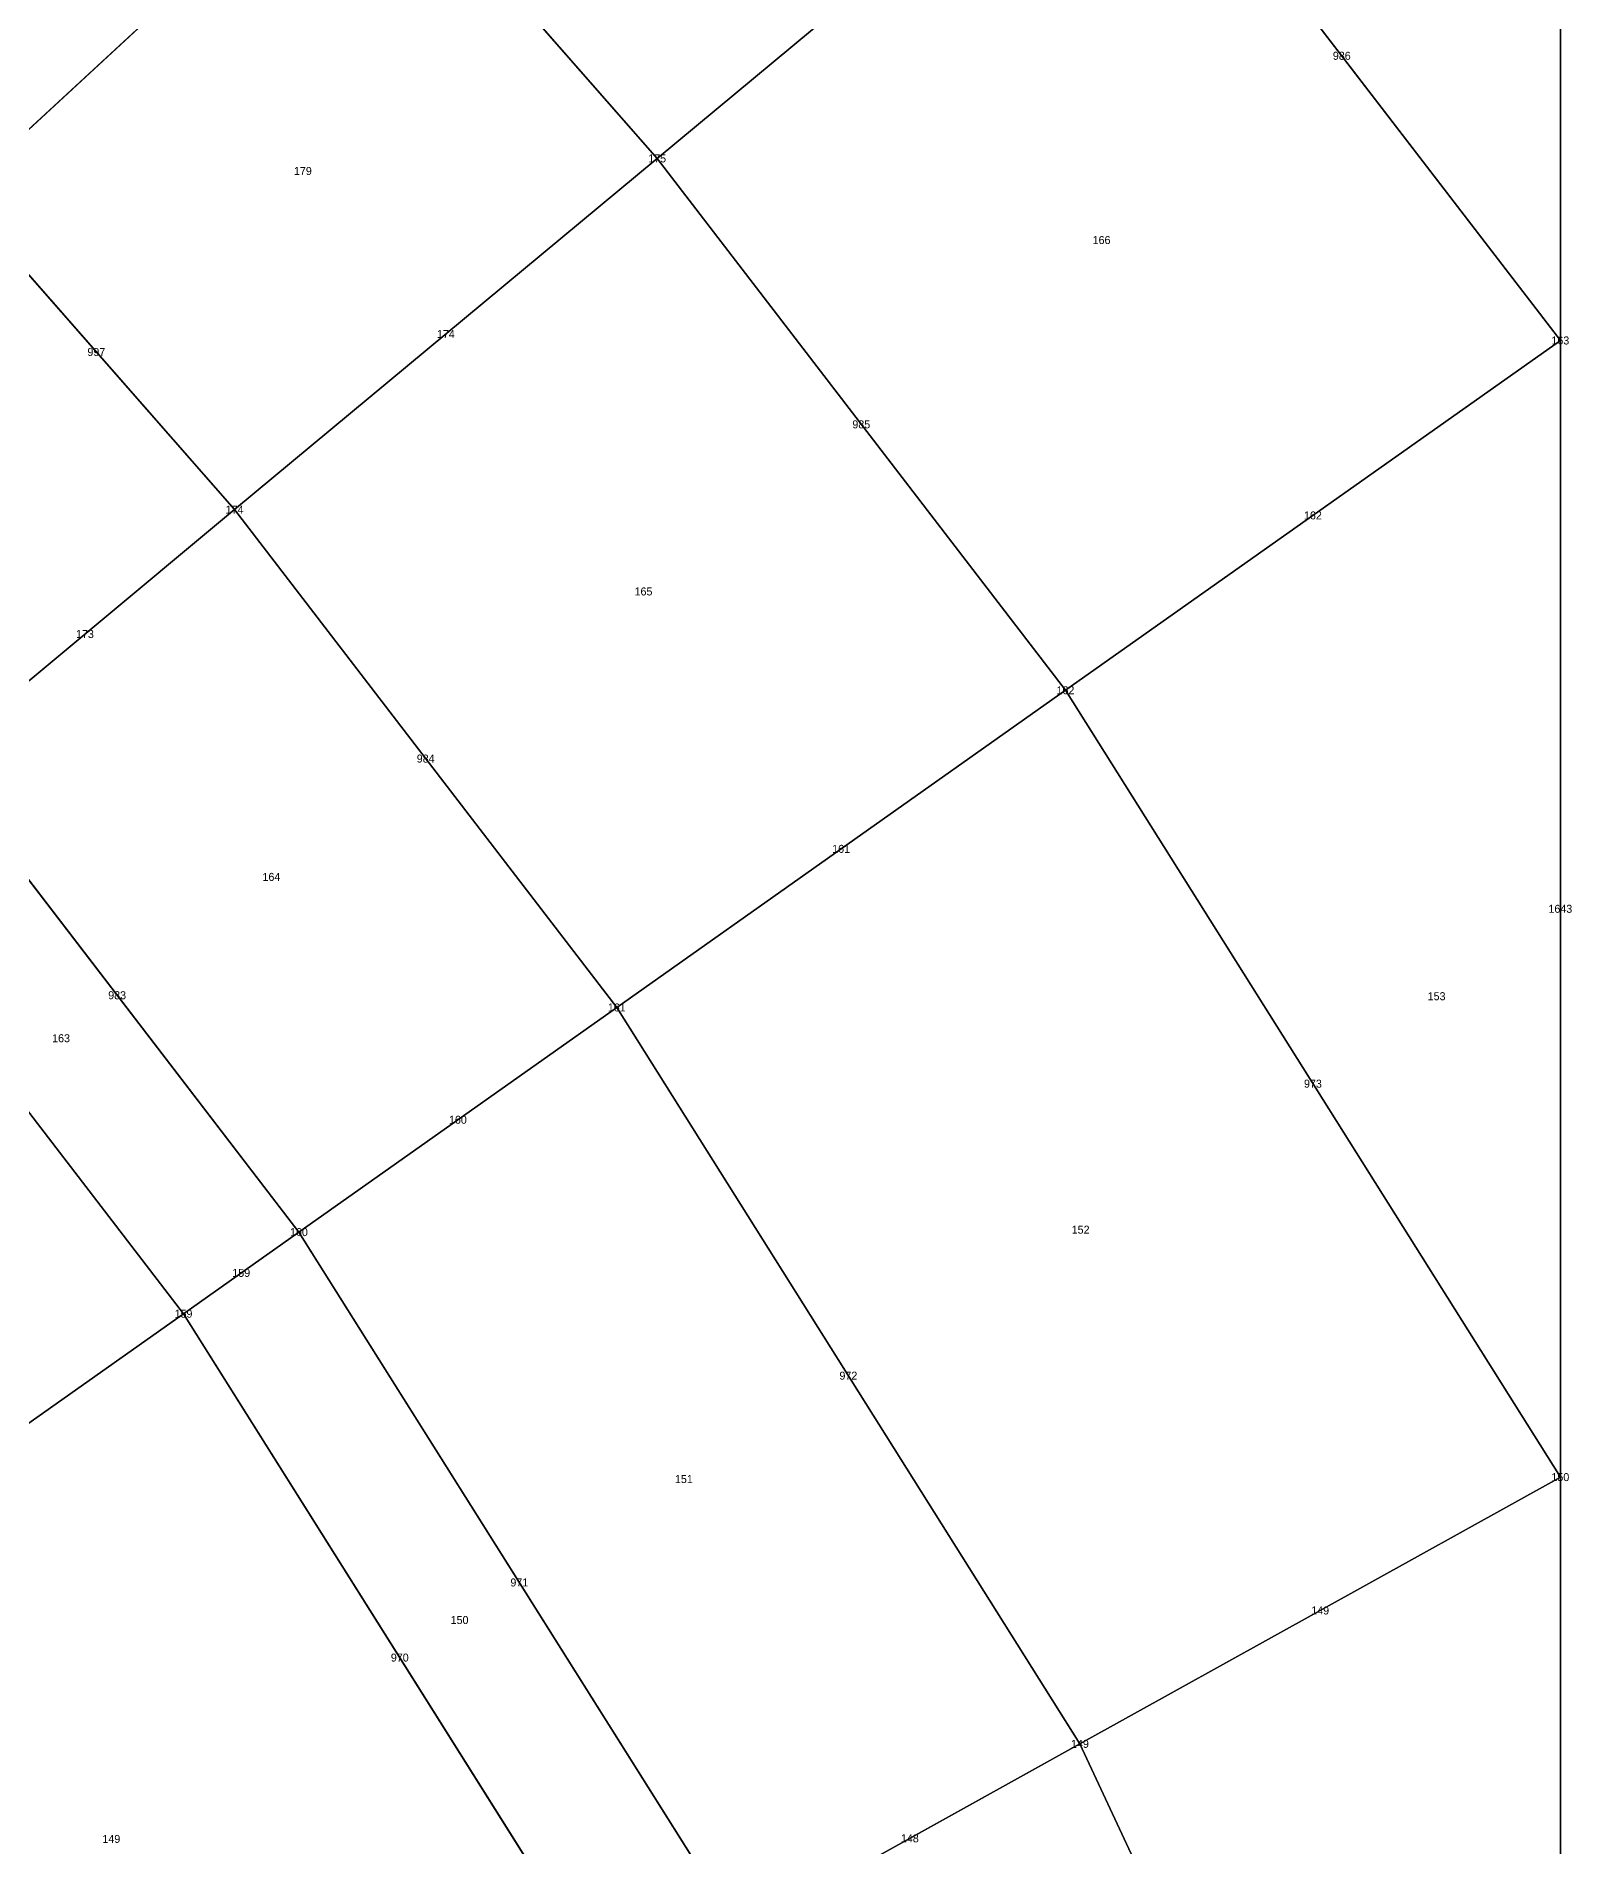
# Model space of a CAD drawing. Header units: metres. Extents: x -1.88 to 1.88, y -1.88 to 1.88.
# Drawn here: x 1.4941 to 1.8779, y 0.9493 to 1.4019 of the extents above; entities that cross this region are included whole.
import ezdxf
from ezdxf.enums import TextEntityAlignment as Align

# ---------------------------------------------------------------- set-up
doc = ezdxf.new("R2010")
doc.units = ezdxf.units.M

msp = doc.modelspace()

# ---------------------------------------------------------------- linework, layer by layer
at = {"layer": 'BRANCHES'}
for p, q in [((1.875, 1.32583, 1.32583), (1.875, 1.55901, 1.04169)), ((1.6493, 1.37134, 1.55901), (1.76576, 1.46817, 1.32583)), ((1.875, 1.32583, 1.32583), (1.76576, 1.46817, 1.32583)), ((1.4746, 1.36236, 1.73227), (1.57548, 1.45555, 1.55901)), ((1.6493, 1.37134, 1.55901), (1.57548, 1.45555, 1.55901)), ((1.5437, 1.28354, 1.73227), (1.6493, 1.37134, 1.55901)), ((1.75133, 1.23838, 1.55901), (1.6493, 1.37134, 1.55901)), ((1.5437, 1.28354, 1.73227), (1.4746, 1.36236, 1.73227)), ((1.75133, 1.23838, 1.55901), (1.875, 1.32583, 1.32583)), ((1.875, 1.04169, 1.55901), (1.875, 1.32583, 1.32583)), ((1.46892, 1.22136, 1.83897), (1.5437, 1.28354, 1.73227)), ((1.6392, 1.15909, 1.73227), (1.5437, 1.28354, 1.73227)), ((1.6392, 1.15909, 1.73227), (1.75133, 1.23838, 1.55901)), ((1.875, 1.04169, 1.55901), (1.75133, 1.23838, 1.55901)), ((1.55979, 1.10294, 1.83897), (1.46892, 1.22136, 1.83897)), ((1.53093, 1.08253, 1.875), (1.44174, 1.19876, 1.875)), ((1.55979, 1.10294, 1.83897), (1.6392, 1.15909, 1.73227)), ((1.75495, 0.975, 1.73227), (1.6392, 1.15909, 1.73227)), ((1.53093, 1.08253, 1.875), (1.55979, 1.10294, 1.83897)), ((1.66993, 0.92777, 1.83897), (1.55979, 1.10294, 1.83897)), ((1.39168, 0.98406, 2.03128), (1.53093, 1.08253, 1.875)), ((1.63903, 0.9106, 1.875), (1.53093, 1.08253, 1.875)), ((1.75495, 0.975, 1.73227), (1.875, 1.04169, 1.55901)), ((1.875, 0.71753, 1.73227), (1.875, 1.04169, 1.55901)), ((1.66993, 0.92777, 1.83897), (1.75495, 0.975, 1.73227)), ((1.875, 0.71753, 1.73227), (1.75495, 0.975, 1.73227))]:
    msp.add_line(p, q, dxfattribs=at)
at = {"layer": 'Faces'}
for points in [[(1.6493, 1.37134, 1.55901), (1.57548, 1.45555, 1.55901), (1.68673, 1.55833, 1.32583), (1.76576, 1.46817, 1.32583)], [(1.875, 1.32583, 1.32583), (1.76576, 1.46817, 1.32583), (1.875, 1.55901, 1.04169), (1.875, 1.32583, 1.32583)], [(1.4746, 1.36236, 1.73227), (1.43329, 1.40575, 1.73227), (1.53134, 1.50192, 1.55901), (1.57548, 1.45555, 1.55901)], [(1.75133, 1.23838, 1.55901), (1.6493, 1.37134, 1.55901), (1.76576, 1.46817, 1.32583), (1.875, 1.32583, 1.32583)], [(1.5437, 1.28354, 1.73227), (1.4746, 1.36236, 1.73227), (1.57548, 1.45555, 1.55901), (1.6493, 1.37134, 1.55901)], [(1.6392, 1.15909, 1.73227), (1.5437, 1.28354, 1.73227), (1.6493, 1.37134, 1.55901), (1.75133, 1.23838, 1.55901)], [(1.46892, 1.22136, 1.83897), (1.40317, 1.29636, 1.83897), (1.4746, 1.36236, 1.73227), (1.5437, 1.28354, 1.73227)], [(1.875, 1.04169, 1.55901), (1.75133, 1.23838, 1.55901), (1.875, 1.32583, 1.32583), (1.875, 1.04169, 1.55901)], [(1.55979, 1.10294, 1.83897), (1.46892, 1.22136, 1.83897), (1.5437, 1.28354, 1.73227), (1.6392, 1.15909, 1.73227)], [(1.75495, 0.975, 1.73227), (1.6392, 1.15909, 1.73227), (1.75133, 1.23838, 1.55901), (1.875, 1.04169, 1.55901)], [(1.53093, 1.08253, 1.875), (1.44174, 1.19876, 1.875), (1.46892, 1.22136, 1.83897), (1.55979, 1.10294, 1.83897)], [(1.39168, 0.98406, 2.03128), (1.31059, 1.08972, 2.03128), (1.44174, 1.19876, 1.875), (1.53093, 1.08253, 1.875)], [(1.66993, 0.92777, 1.83897), (1.55979, 1.10294, 1.83897), (1.6392, 1.15909, 1.73227), (1.75495, 0.975, 1.73227)], [(1.63903, 0.9106, 1.875), (1.53093, 1.08253, 1.875), (1.55979, 1.10294, 1.83897), (1.66993, 0.92777, 1.83897)], [(1.48995, 0.82777, 2.03128), (1.39168, 0.98406, 2.03128), (1.53093, 1.08253, 1.875), (1.63903, 0.9106, 1.875)], [(1.875, 0.71753, 1.73227), (1.75495, 0.975, 1.73227), (1.875, 1.04169, 1.55901), (1.875, 0.71753, 1.73227)], [(1.78417, 0.68277, 1.83897), (1.66993, 0.92777, 1.83897), (1.75495, 0.975, 1.73227), (1.875, 0.71753, 1.73227)]]:
    msp.add_3dface(points, dxfattribs=at)
at = {"layer": 'NODI-Estradosso'}
for p in [(1.6493, 1.37134, 2.02768), (1.875, 1.32583, 1.8544), (1.5437, 1.28354, 2.16374), (1.75133, 1.23838, 2.02768), (1.6392, 1.15909, 2.16374), (1.55979, 1.10294, 2.25007), (1.53093, 1.08253, 2.27961), (1.875, 1.04169, 2.02768), (1.75495, 0.975, 2.16374)]:
    msp.add_point(p, dxfattribs=at)
at = {"layer": 'NODI-Intradosso'}
for p in [(1.6493, 1.37134, 1.55901), (1.875, 1.32583, 1.32583), (1.5437, 1.28354, 1.73227), (1.75133, 1.23838, 1.55901), (1.6392, 1.15909, 1.73227), (1.55979, 1.10294, 1.83897), (1.53093, 1.08253, 1.875), (1.875, 1.04169, 1.55901), (1.75495, 0.975, 1.73227)]:
    msp.add_point(p, dxfattribs=at)

# ---------------------------------------------------------------- texts
at = {"layer": 'BRANCHES-Index'}
for s, p in [('986', (1.82038, 1.397, 1.32583)), ('174', (1.5965, 1.32744, 1.64564)), ('997', (1.50915, 1.32295, 1.73227)), ('985', (1.70031, 1.30486, 1.55901)), ('162', (1.81317, 1.2821, 1.44242)), ('173', (1.50631, 1.25245, 1.78562)), ('984', (1.59145, 1.22131, 1.73227)), ('161', (1.69527, 1.19874, 1.64564)), ('1643', (1.875, 1.18376, 1.44242)), ('983', (1.51435, 1.16215, 1.83897)), ('973', (1.81317, 1.14004, 1.55901)), ('160', (1.5995, 1.13102, 1.78562)), ('159', (1.54536, 1.09274, 1.85699)), ('972', (1.69708, 1.06704, 1.73227)), ('971', (1.61486, 1.01535, 1.83897)), ('149', (1.81498, 1.00835, 1.64564)), ('970', (1.58498, 0.99657, 1.875)), ('148', (1.71244, 0.95138, 1.78562))]:
    msp.add_text(s, height=0.002, dxfattribs=at).set_placement(p, align=Align.MIDDLE_CENTER)
at = {"layer": 'Faces-Index'}
for s, p in [('179', (1.56077, 1.3682, 1.64564)), ('166', (1.76035, 1.35093, 1.44242)), ('165', (1.64588, 1.26309, 1.64564)), ('164', (1.5529, 1.19173, 1.78562)), ('153', (1.84408, 1.1619, 1.50071)), ('163', (1.50034, 1.1514, 1.85699)), ('152', (1.75512, 1.10354, 1.64564)), ('151', (1.65597, 1.0412, 1.78562)), ('150', (1.59992, 1.00596, 1.85699)), ('149', (1.5129, 0.95124, 1.95314))]:
    msp.add_text(s, height=0.002, dxfattribs=at).set_placement(p, align=Align.MIDDLE_CENTER)
at = {"layer": 'NODI-Index'}
for s, p in [('175', (1.6493, 1.37134, 1.55901)), ('163', (1.875, 1.32583, 1.32583)), ('174', (1.5437, 1.28354, 1.73227)), ('162', (1.75133, 1.23838, 1.55901)), ('161', (1.6392, 1.15909, 1.73227)), ('160', (1.55979, 1.10294, 1.83897)), ('159', (1.53093, 1.08253, 1.875)), ('150', (1.875, 1.04169, 1.55901)), ('149', (1.75495, 0.975, 1.73227))]:
    msp.add_text(s, height=0.002, dxfattribs=at).set_placement(p, align=Align.MIDDLE_CENTER)

doc.saveas('drawing.dxf')
